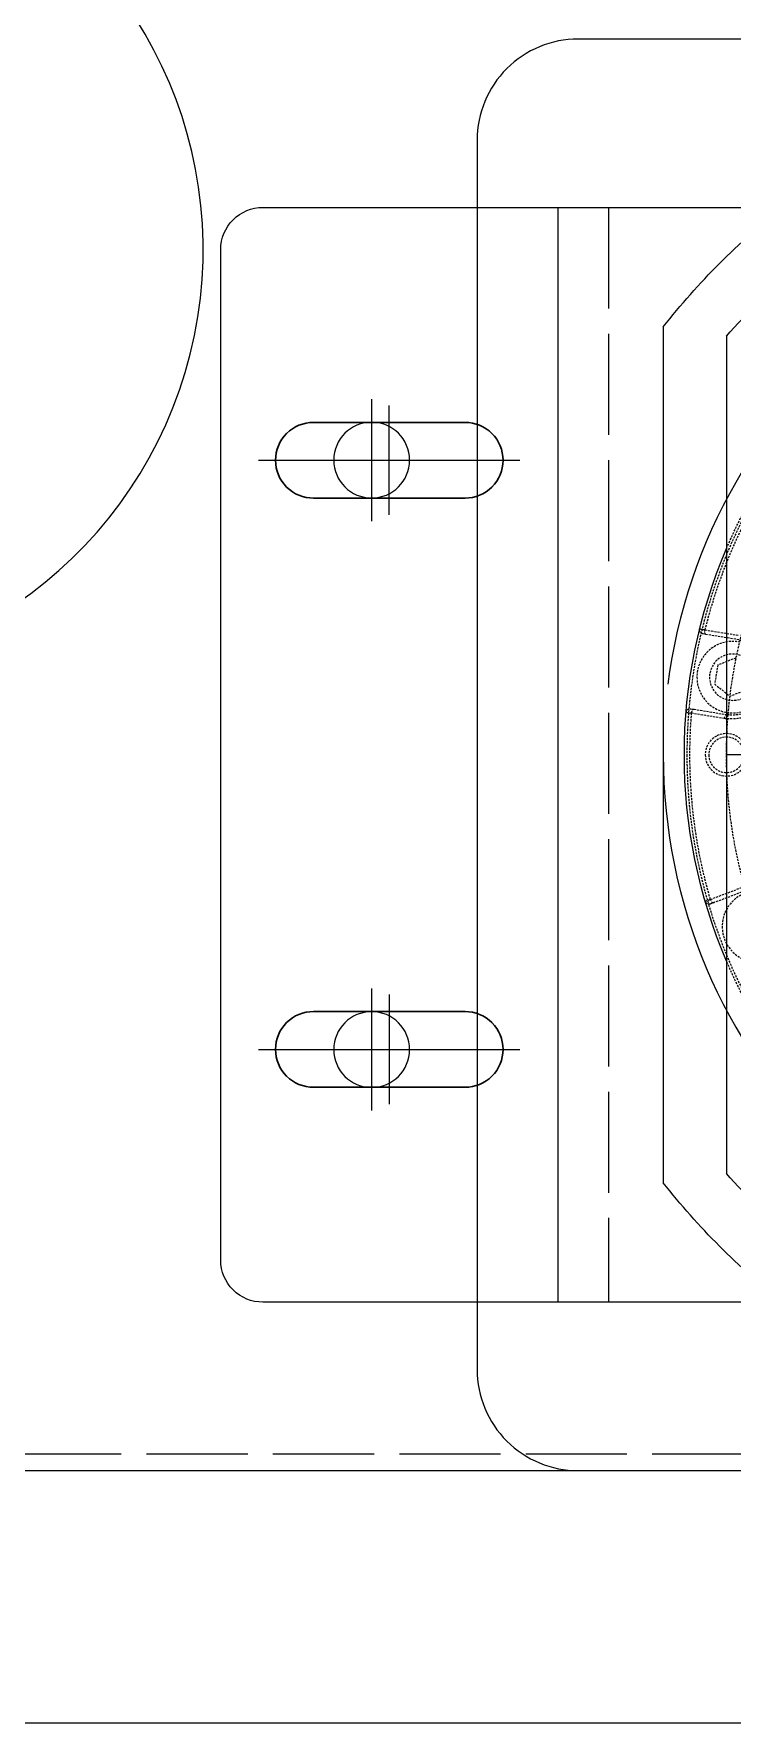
# Model space of a CAD drawing. Header units: millimetres. Extents: x 845401 to 948039, y 511594 to 550263.
# Drawn here: x 918746.1 to 918829, y 544436.8 to 544637.4 of the extents above; entities that cross this region are included whole.
import ezdxf

# ---------------------------------------------------------------- set-up
doc = ezdxf.new("R2010")
doc.units = ezdxf.units.MM
for name, pattern in [('ACAD_ISO02W100', [15, 12, -3]), ('CENTER', [0]), ('CENTER2', [28.575, 19.05, -3.175, 3.175, -3.175]), ('HIDDEN', [0.375, 0.25, -0.125])]:
    doc.linetypes.add(name, pattern=pattern)
doc.layers.add('中心线', color=1, linetype='CENTER', lineweight=9)
doc.layers.add('粗实线', color=7, linetype='Continuous', lineweight=30)
doc.layers.add('虚线', color=4, linetype='ACAD_ISO02W100')

# ---------------------------------------------------------------- blocks, each defined once
blk = doc.blocks.new('G$CA5872210')
at = {"color": 0, "linetype": 'ByBlock', "lineweight": -2}
blk.add_line((404.96, 0, 0), (860, 0, 0), dxfattribs=at)
at = {"color": 0, "linetype": 'ByBlock', "elevation": 0}
blk.add_lwpolyline([(1102, 243, -0.414214), (1097, 238), (781, 238, 0.414214), (776, 233), (776, 221.91, -4.895741), (736, 221.91), (736, 233, 0.414214), (731, 238), (682, 238, -0.414214), (677, 243), (677, 267, -0.414214), (682, 272), (1097, 272, -0.414214), (1102, 267)], format="xyb", close=True, dxfattribs=at)
at = {"elevation": 0}
blk.add_lwpolyline([(514.49, 200), (660.49, 200, -0.414214), (672.49, 188), (672.49, 42, -0.414214), (660.49, 30), (514.49, 30, -0.414214), (502.49, 42), (502.49, 188, -0.414214)], format="xyb", close=True, dxfattribs=at)
for centre in [(685, 150, 0), (685, 80, 0)]:
    blk.add_circle(centre, 4.5)
at = {"layer": '中心线', "color": 1, "linetype": 'CENTER2', "ltscale": 8}
for p, q in [((685, 142.75, 0), (685, 157.25, 0)), ((692.25, 150, 0), (677.75, 150, 0)), ((685, 72.75, 0), (685, 87.25, 0)), ((692.25, 80, 0), (677.75, 80, 0))]:
    blk.add_line(p, q, dxfattribs=at)
blk = doc.blocks.new('GZSF23SWW2')
at = {"layer": '中心线', "ltscale": 3}
for p, q in [((3, -6.5), (3, 6.5)), ((-12.5, 0), (18.5, 0))]:
    blk.add_line(p, q, dxfattribs=at)
at = {"layer": '粗实线'}
blk.add_lwpolyline([(-6, 4.5), (12, 4.5, -0.414214), (16.5, 0), (16.5, 0, -0.414214), (12, -4.5), (-6, -4.5, -0.414214), (-10.5, 0), (-10.5, 0, -0.414214)], format="xyb", close=True, dxfattribs=at)
blk = doc.blocks.new('G$C38AF2219')
for p, q in [((-1.26, 130), (-1.26, 0)), ((4.74, 130), (4.74, 0)), ((43.74, 130), (43.74, 0)), ((198.74, 130), (198.74, 0)), ((4.73, 70.49), (-1.27, 70.49)), ((4.73, 59.49), (-1.27, 59.49))]:
    blk.add_line(p, q)
at = {"color": 1, "linetype": 'CENTER2', "ltscale": 3}
for p, q in [((75.27, 104.65), (75.27, 117.28)), ((121.23, 118), (121.23, 12)), ((167.19, 104.65), (167.19, 117.28)), ((81.58, 110.96), (68.95, 110.96)), ((167.19, 110.96), (75.27, 19.04)), ((75.27, 110.96), (167.19, 19.04)), ((160.87, 110.96), (173.51, 110.96)), ((17.77, 64.99), (-5, 64.99)), ((63.88, 65), (178.76, 65)), ((75.27, 25.35), (75.27, 12.72)), ((167.19, 25.35), (167.19, 12.72)), ((81.58, 19.04), (68.95, 19.04)), ((160.87, 19.04), (173.51, 19.04))]:
    blk.add_line(p, q, dxfattribs=at)
blk.add_lwpolyline([(-1.26, 130), (-1.26, 0), (233.74, 0, 0.414214), (238.74, 5), (238.74, 125, 0.414214), (233.74, 130)], format="xyb", close=True)
blk.add_circle((121.23, 65), 65, dxfattribs=at)
at = {"linetype": 'Continuous', "lineweight": -3}
blk.add_circle((121.23, 65), 55.25, dxfattribs=at)
for centre in [(75.27, 110.96), (167.19, 110.96), (75.27, 19.04), (167.19, 19.04)]:
    blk.add_circle(centre, 4.5)
at = {"layer": '虚线'}
for p, q in [((49.74, 130), (49.74, 0)), ((192.74, 130), (192.74, 0))]:
    blk.add_line(p, q, dxfattribs=at)
for p in [(21.24, 100), (21.24, 30)]:
    blk.add_blockref('GZSF23SWW2', p)
at = {"xscale": -1}
blk.add_blockref('GZSF23SWW2', (221.74, 99.98), dxfattribs=at)
at = {"rotation": 180}
blk.add_blockref('GZSF23SWW2', (221.74, 30.02), dxfattribs=at)
blk = doc.blocks.new('G$C8E2105F7')
at = {"color": 7, "linetype": 'Continuous', "lineweight": 15}
for p, q in [((122.5, 114.7), (122.5, 15.3)), ((130, 115.81), (130, 14.19))]:
    blk.add_line(p, q, dxfattribs=at)
at = {"color": 7, "linetype": 'HIDDEN', "lineweight": 0}
for p, q in [((121.03, 78.67), (125.28, 79.35)), ((125.04, 79.84), (121.12, 79.2)), ((121.39, 76.49), (123.53, 75.67)), ((123.53, 75.67), (123.9, 73.41)), ((122.12, 71.96), (119.98, 72.77)), ((123.9, 73.41), (122.12, 71.96)), ((126.72, 70.47), (122.48, 69.78)), ((122.73, 69.3), (126.64, 69.94)), ((120.36, 48.82), (124.38, 47.29)), ((124.41, 47.83), (120.7, 49.24))]:
    blk.add_line(p, q, dxfattribs=at)
at = {"color": 7, "linetype": 'HIDDEN', "lineweight": 0, "flags": 128}
for points in [[(124.95, 79.3), (124.98, 79.32), (125.01, 79.35), (125.03, 79.4), (125.05, 79.47), (125.05, 79.55), (125.06, 79.64), (125.05, 79.74), (125.04, 79.84)], [(126.64, 69.94), (126.63, 70.04), (126.6, 70.13), (126.57, 70.21), (126.54, 70.29), (126.5, 70.35), (126.47, 70.39), (126.43, 70.41), (126.39, 70.42)], [(122.73, 69.3), (122.71, 69.4), (122.69, 69.49), (122.66, 69.58), (122.62, 69.65), (122.59, 69.71), (122.55, 69.75), (122.51, 69.78), (122.48, 69.78)], [(124.07, 47.41), (124.1, 47.41), (124.15, 47.42), (124.19, 47.46), (124.24, 47.51), (124.28, 47.57), (124.33, 47.65), (124.37, 47.74), (124.41, 47.83)]]:
    blk.add_lwpolyline(points, dxfattribs=at)
at = {"color": 7, "linetype": 'HIDDEN', "lineweight": 0}
for centre, radius in [((65, 65), 62.2), ((121.76, 74.22), 4.25), ((121.76, 74.22), 2.75), ((122.5, 65), 2.52), ((122.5, 65), 2.1), ((118.76, 44.61), 4.25)]:
    blk.add_circle(centre, radius, dxfattribs=at)
at = {"color": 7, "linetype": 'Continuous', "lineweight": 15}
for radius, start, end in [(82.5, 38.0123, 51.9877), (76, 40.8365, 49.1635), (62.5, 336.9261, 23.0739), (76, 310.8365, 319.1635), (82.5, 308.0123, 321.9877)]:
    blk.add_arc((65, 65), radius, start, end, dxfattribs=at)
at = {"color": 7, "linetype": 'HIDDEN', "lineweight": 0}
for centre, radius, start, end in [((65, 65), 57.5, 0, 90), ((65, 65), 62.5, 23.0739, 41.636), ((65, 65), 61.84, 13.8811, 34.5803), ((121.76, 74.22), 4.5, 99.2307, 279.2307), ((125.2, 79.85), 0.5, 279.2307, 13.8564), ((126.8, 69.98), 0.5, 4.6051, 99.2307), ((65, 65), 61.84, 343.8811, 4.5803), ((65, 65), 57.5, 270, 0), ((124.56, 47.76), 0.5, 249.2307, 343.8564), ((65, 65), 62.5, 318.364, 336.9261)]:
    blk.add_arc(centre, radius, start, end, dxfattribs=at)
for points, knots in [([(125.68, 79.97), (125.67, 79.97), (125.66, 79.96), (125.53, 79.94), (125.33, 79.9), (125.14, 79.86), (125.04, 79.84)], [0, 0, 0, 0, 0.223848, 0.465134, 0.723856, 1, 1, 1, 1]), ([(117.23, 72.54), (117.24, 72.52), (117.33, 72.17), (117.68, 71.56), (118.29, 70.76), (119.04, 70.11), (119.9, 69.64), (121.12, 69.21), (122.09, 69.27), (122.73, 69.3)], [0, 0, 0, 0, 0.009379, 0.150683, 0.292622, 0.434222, 0.57572, 0.717644, 1, 1, 1, 1]), ([(126.64, 69.94), (126.75, 69.95), (126.94, 69.97), (127.15, 70), (127.28, 70.02), (127.29, 70.02), (127.3, 70.02)], [0, 0, 0, 0, 0.276144, 0.534867, 0.776152, 1, 1, 1, 1]), ([(125.04, 47.62), (125.03, 47.62), (125.01, 47.63), (124.89, 47.67), (124.7, 47.74), (124.51, 47.8), (124.41, 47.83)], [0, 0, 0, 0, 0.223849, 0.465134, 0.723857, 1, 1, 1, 1])]:
    blk.add_open_spline(points, degree=3, knots=knots, dxfattribs=at)
blk = doc.blocks.new('G$CCFD12ACE')
blk.add_line((1087.48, 30.01, 0), (412.52, 30.01, 0))
at = {"layer": '虚线'}
blk.add_line((1086.71, 32.01, 0), (413.28, 32.01, 0), dxfattribs=at)
blk = doc.blocks.new('A$C970d5efb')
at = {"xscale": -1}
for name, p in [('G$CA5872210', (1500, 253, -0.5)), ('G$C38AF2219', (1035.83, 303, -0.5))]:
    blk.add_blockref(name, p, dxfattribs=at)
at = {"color": 0, "xscale": -1}
for name, p in [('G$CCFD12ACE', (1500, 253, -0.5)), ('G$C8E2105F7', (979.6, 303, -0.5))]:
    blk.add_blockref(name, p, dxfattribs=at)

msp = doc.modelspace()

# ---------------------------------------------------------------- block references
at = {"color": 0, "linetype": 'ByBlock', "lineweight": -2}
msp.add_blockref('A$C970d5efb', (917971.19, 544183.81, 0.5), dxfattribs=at)

doc.saveas('drawing.dxf')
